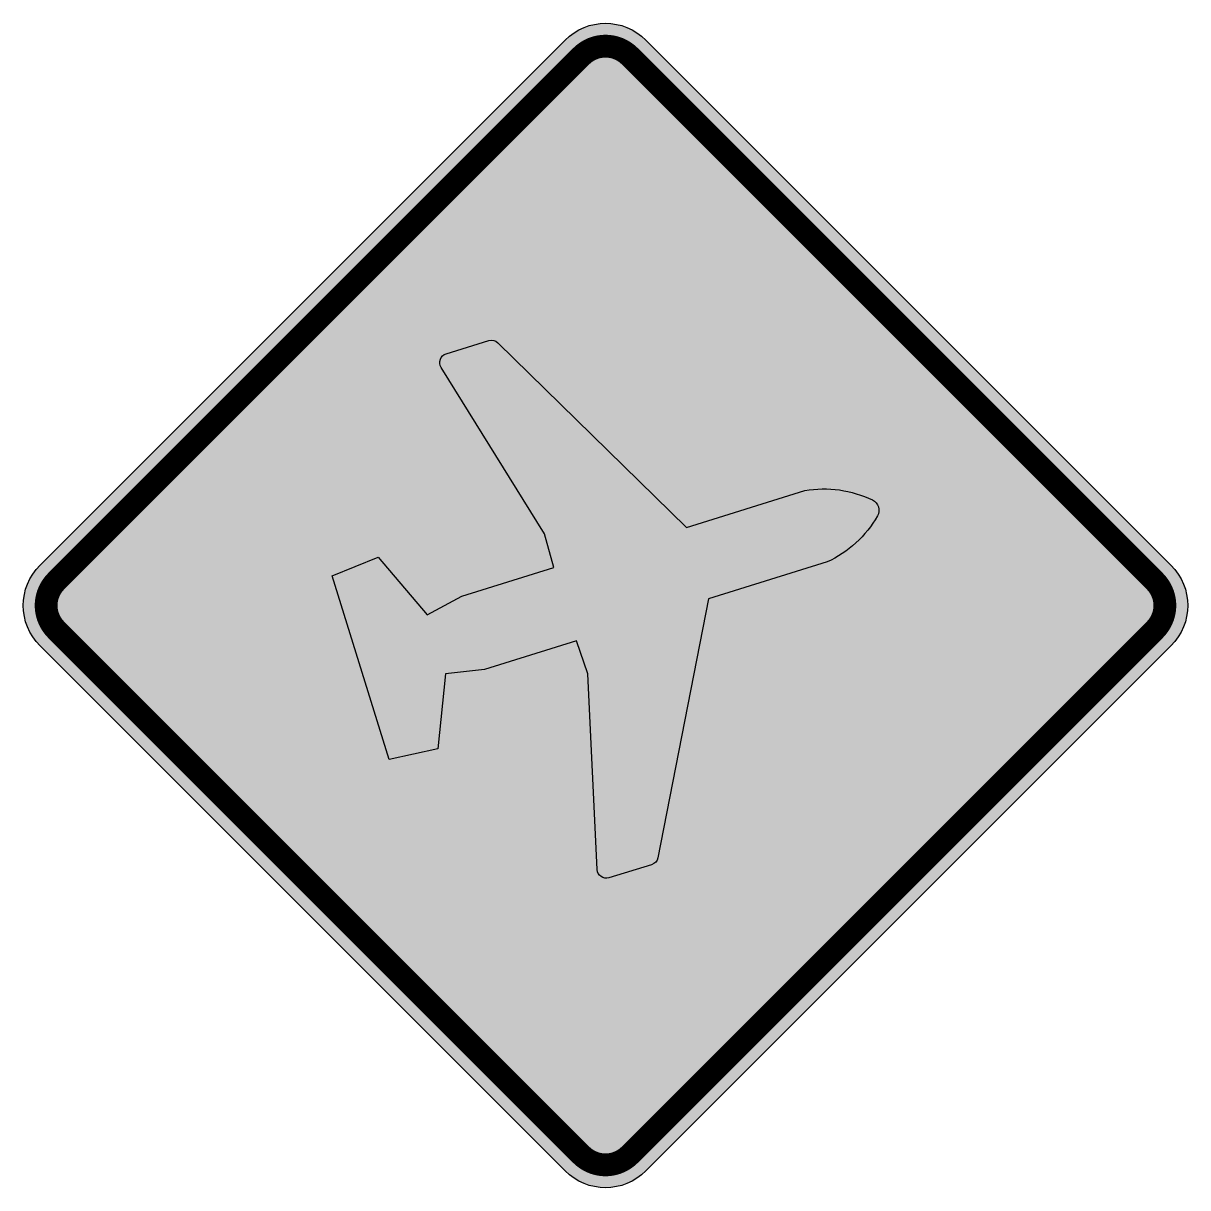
# Model space of a CAD drawing. Header units: millimetres. Extents: x -510 to 510, y -510 to 510.
import ezdxf

# ---------------------------------------------------------------- set-up
doc = ezdxf.new("R2010")
doc.units = ezdxf.units.MM
doc.header["$LTSCALE"] = 10
doc.header["$MEASUREMENT"] = 0
doc.layers.get('0').update_dxf_attribs({"linetype": 'CONTINUOUS'})

msp = doc.modelspace()

# ---------------------------------------------------------------- hatches: boundary and pattern name
h = msp.add_hatch(color=50)
h.dxf.hatch_style = 1
edge = h.paths.add_edge_path()
edge.add_line((-494.9747468305832, 35.35533905932736), (-35.35533905932738, 494.9747468305832))
edge.add_arc((0, 459.6194077712559), 50, 45, 135, ccw=False)
edge.add_line((35.35533905932738, 494.9747468305832), (494.9747468305832, 35.35533905932738))
edge.add_arc((459.6194077712559, 7.105427357601002e-15), 49.99999999999999, -44.999999999999886, 45, ccw=False)
edge.add_line((494.9747468305832, -35.35533905932736), (35.35533905932738, -494.9747468305832))
edge.add_arc((0, -459.6194077712559), 50, 225, 315, ccw=False)
edge.add_line((-35.35533905932738, -494.9747468305832), (-494.9747468305832, -35.35533905932738))
edge.add_arc((-459.6194077712559, -7.105427357601002e-15), 49.99999999999999, 135, 225, ccw=False)
h = msp.add_hatch(color=7)
h.dxf.hatch_style = 1
edge = h.paths.add_edge_path()
edge.add_arc((153.377451844867, 126.8600877888901), 97.58037253009633, 294.56859503463966, 330.21733810241733, ccw=False)
edge.add_line((193.9496493483859, 38.11423778536698), (90.28444734355412, 5.920935360302792))
edge.add_line((90.28444734355412, 5.920935360302792), (45.82090609322722, -220.7597099658539))
edge.add_arc((37.97050306883715, -219.2198488180068), 8.000000000000124, 287.2522188115968, 348.90229598747015, ccw=False)
edge.add_line((40.34313153638004, -226.8599164980085), (3.025199089066746, -238.4490270377099))
edge.add_arc((0.6525706215238807, -230.8089593577084), 7.999999999999942, 182.6995928974374, 287.25221881159695, ccw=False)
edge.add_line((-7.338551055606331, -231.1857541842371), (-15.42226713920286, -59.74508069489093))
edge.add_line((-15.42226713920286, -59.74508069489093), (-25.32662390887299, -30.91872811896638))
edge.add_line((-25.32662390887299, -30.91872811896638), (-105.891975389098, -55.93835548691959))
edge.add_line((-105.891975389098, -55.93835548691959), (-140.1752365856066, -59.74508069489093))
edge.add_line((-140.1752365856066, -59.74508069489093), (-146.8414218644823, -125.4110967500842))
edge.add_line((-146.8414218644823, -125.4110967500842), (-189.3244036550198, -134.7482114251236))
edge.add_line((-189.3244036550198, -134.7482114251236), (-239.2157601346294, 25.90624643276635))
edge.add_line((-239.2157601346294, 25.90624643276635), (-198.9170900985948, 42.27703277908392))
edge.add_line((-198.9170900985948, 42.27703277908392), (-156.225772320447, -8.060975495960292))
edge.add_line((-156.225772320447, -8.060975495960292), (-125.8171471125333, 8.22241076248315))
edge.add_line((-125.8171471125333, 8.22241076248315), (-45.25179563230836, 33.2420381304363))
edge.add_line((-45.25179563230836, 33.2420381304363), (-53.41905616352142, 62.60784718225216))
edge.add_line((-53.41905616352142, 62.60784718225216), (-143.8734180903568, 208.4682578515282))
edge.add_arc((-137.0746330307145, 212.68447911147), 8.000000000000066, 107.25221881159689, 211.8048447257564, ccw=False)
edge.add_line((-139.4472614982574, 220.3245467914716), (-102.1293290509439, 231.9136573311731))
edge.add_arc((-99.75670058340094, 224.2735896511715), 8.000000000000009, 45.60214163572368, 107.2522188115972, ccw=False)
edge.add_line((-94.15960751108219, 229.9895803037007), (70.88981043192757, 68.37333389673836))
edge.add_line((70.88981043192757, 68.37333389673836), (174.5550124367594, 100.5666363218029))
edge.add_arc((191.3920492948005, 4.449815249976837), 97.58037253009674, 64.28709952077668, 99.93584258855452, ccw=False)
edge.add_arc((229.3898410581355, 83.35792303124822), 10.00000000000004, -29.782661897582898, 64.28709952077651, ccw=False)

# ---------------------------------------------------------------- linework, layer by layer
at = {"color": 50, "flags": 128}
msp.add_lwpolyline([(-494.9747468305832, 35.35533905932736), (-35.35533905932738, 494.9747468305832, -0.414213562373095), (35.35533905932738, 494.9747468305832), (494.9747468305832, 35.35533905932738, -0.414213562373095), (494.9747468305832, -35.35533905932736), (35.35533905932738, -494.9747468305832, -0.414213562373095), (-35.35533905932738, -494.9747468305832), (-494.9747468305832, -35.35533905932738, -0.414213562373095)], format="xyb", close=True, dxfattribs=at)
at = {"const_width": 20, "flags": 128}
msp.add_lwpolyline([(21.21320343559643, -480.8326112068523), (480.8326112068522, -21.21320343559637, 0.4142135623730951), (480.8326112068522, 21.21320343559643), (21.21320343559643, 480.8326112068524, 0.4142135623730951), (-21.21320343559643, 480.8326112068524), (-480.8326112068524, 21.21320343559643, 0.4142135623730951), (-480.8326112068524, -21.21320343559637), (-21.21320343559659, -480.8326112068523, 0.4142135623730951), (21.21320343559643, -480.8326112068523, 0.4142135623730951)], format="xyb", dxfattribs=at)
msp.add_lwpolyline([(238.0689990723524, 78.39080956724769, -0.1568137254553971), (193.9496493483859, 38.11423778536698), (90.28444734355412, 5.920935360302792), (45.82090609322722, -220.7597099658539, -0.2756809858170278), (40.34313153638004, -226.8599164980085), (3.025199089066746, -238.4490270377099, -0.4907209983485493), (-7.338551055606331, -231.1857541842371), (-15.42226713920286, -59.74508069489093), (-25.32662390887299, -30.91872811896638), (-105.891975389098, -55.93835548691959), (-140.1752365856066, -59.74508069489093), (-146.8414218644823, -125.4110967500842), (-189.3244036550198, -134.7482114251236), (-239.2157601346294, 25.90624643276635), (-198.9170900985948, 42.27703277908392), (-156.225772320447, -8.060975495960292), (-125.8171471125333, 8.22241076248315), (-45.25179563230836, 33.2420381304363), (-53.41905616352142, 62.60784718225216), (-143.8734180903568, 208.4682578515282, -0.4907209983485498), (-139.4472614982574, 220.3245467914716), (-102.1293290509439, 231.9136573311731, -0.275680985817028), (-94.15960751108219, 229.9895803037007), (70.88981043192757, 68.37333389673836), (174.5550124367594, 100.5666363218029, -0.1568137254553974), (233.728460621586, 92.36771660733228, -0.4351743633189342)], format="xyb", close=True)

doc.saveas('drawing.dxf')
